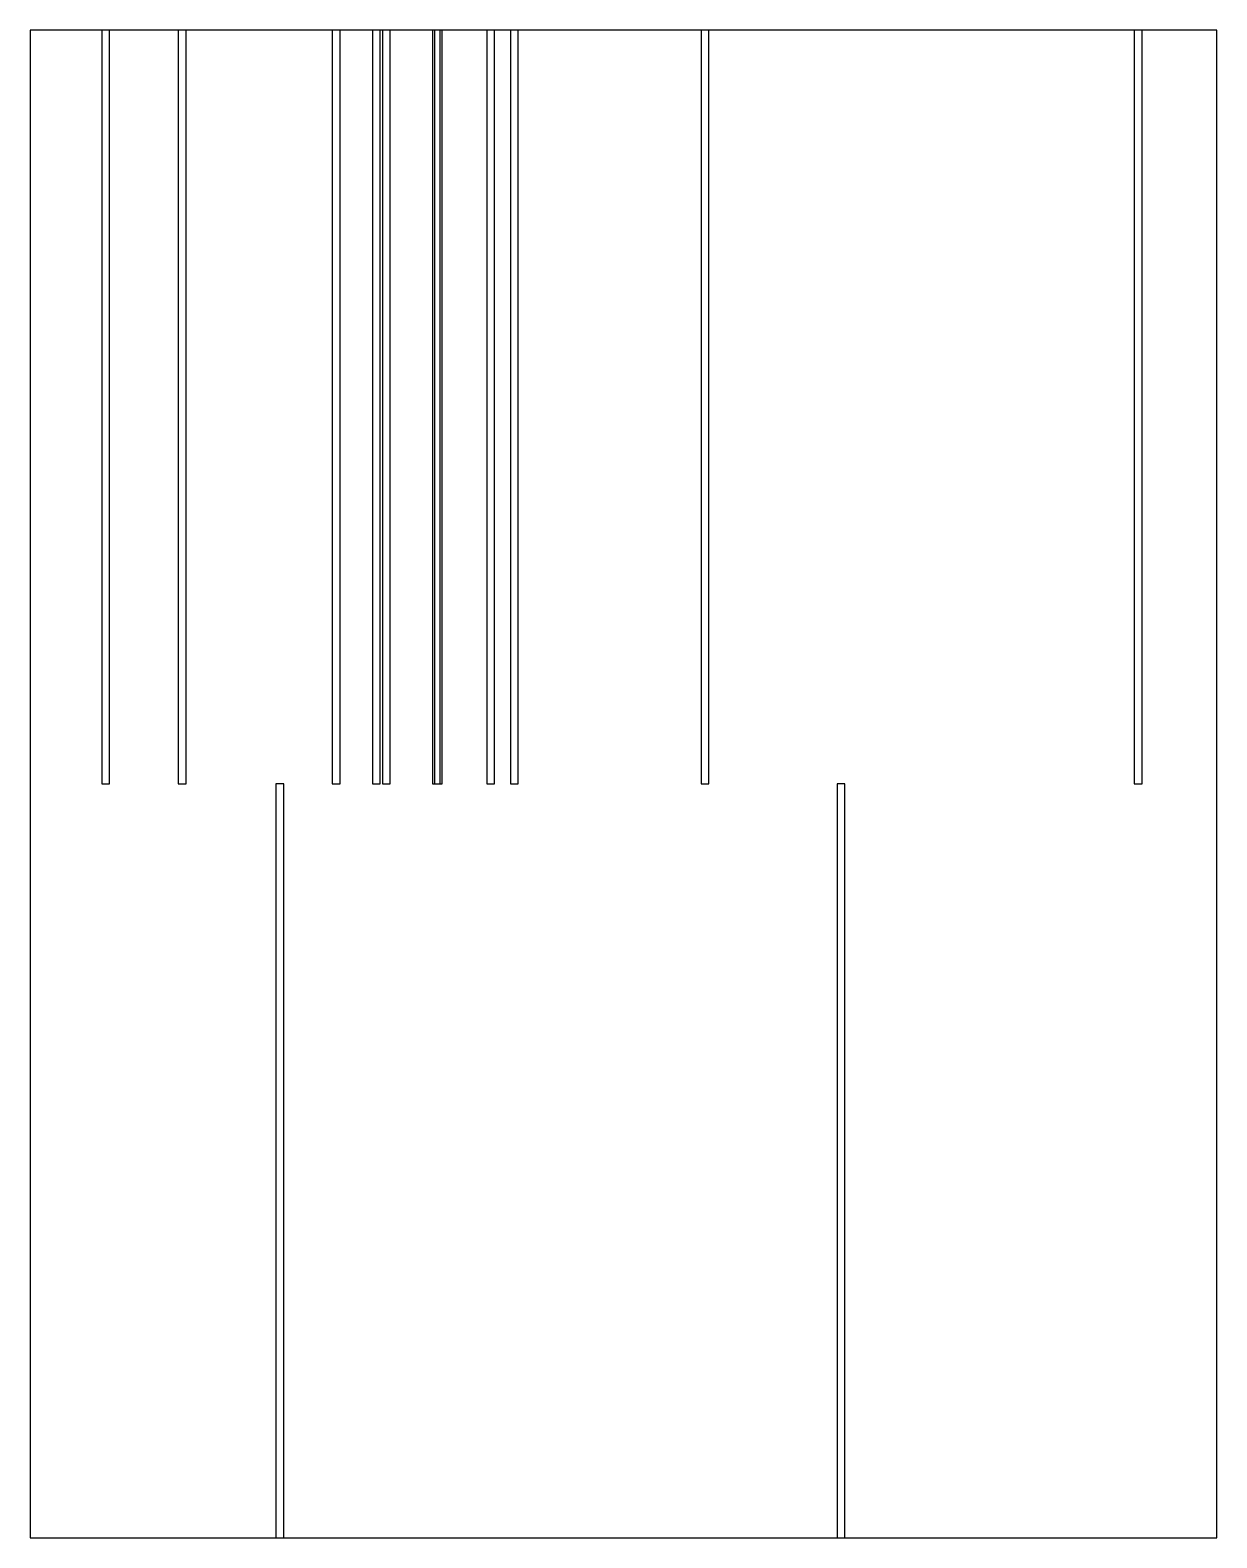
# Model space of a CAD drawing. Header units: millimetres. Extents: x 0 to 472, y 0 to 600.
import ezdxf

# ---------------------------------------------------------------- set-up
doc = ezdxf.new("R2010")
doc.units = ezdxf.units.MM
doc.layers.add('OUTLINE', color=5, linetype='Continuous')
doc.layers.add('SLOT', color=1, linetype='Continuous')

msp = doc.modelspace()

# ---------------------------------------------------------------- linework, layer by layer
at = {"layer": 'OUTLINE'}
msp.add_lwpolyline([(0, 0), (472.24, 0), (472.24, 600), (0, 600), (0, 0)], close=True, dxfattribs=at)
at = {"layer": 'SLOT'}
for points in [[(28.48, 300), (31.58, 300), (31.58, 600), (28.48, 600), (28.48, 300)], [(58.96, 300), (62.06, 300), (62.06, 600), (58.96, 600), (58.96, 300)], [(120.23, 300), (123.33, 300), (123.33, 600), (120.23, 600), (120.23, 300)], [(136.24, 300), (139.34, 300), (139.34, 600), (136.24, 600), (136.24, 300)], [(140.22, 300), (143.32, 300), (143.32, 600), (140.22, 600), (140.22, 300)], [(160.08, 300), (163.18, 300), (163.18, 600), (160.08, 600), (160.08, 300)], [(160.88, 300), (163.98, 300), (163.98, 600), (160.88, 600), (160.88, 300)], [(181.68, 300), (184.78, 300), (184.78, 600), (181.68, 600), (181.68, 300)], [(191.11, 300), (194.21, 300), (194.21, 600), (191.11, 600), (191.11, 300)], [(267, 300), (270.1, 300), (270.1, 600), (267, 600), (267, 300)], [(439.36, 300), (442.46, 300), (442.46, 600), (439.36, 600), (439.36, 300)], [(97.8, 0), (100.9, 0), (100.9, 300), (97.8, 300), (97.8, 0)], [(321.14, 0), (324.24, 0), (324.24, 300), (321.14, 300), (321.14, 0)]]:
    msp.add_lwpolyline(points, close=True, dxfattribs=at)

doc.saveas('drawing.dxf')
